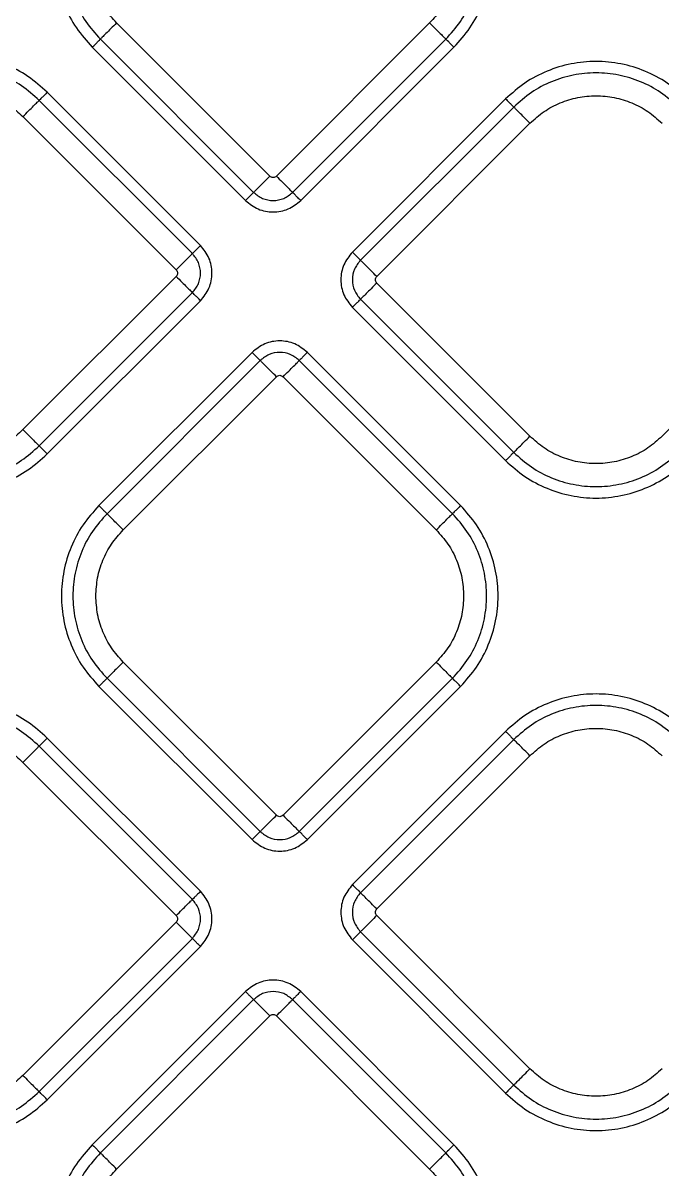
# Model space of a CAD drawing. Extents: x 400 to 501, y 484 to 634.
# Drawn here: x 445.238 to 447.986, y 551.755 to 556.683 of the extents above; entities that cross this region are included whole.
import ezdxf

# ---------------------------------------------------------------- set-up
doc = ezdxf.new("R2010")
doc.units = 0
doc.header["$MEASUREMENT"] = 0
doc.layers.add('DIM', color=3, linetype='Continuous')
doc.layers.add('GEOMETRY', color=3, linetype='Continuous', lineweight=25)

# ---------------------------------------------------------------- blocks, each defined once
blk = doc.blocks.new('2026 GRANDEE')
at = {"layer": 'GEOMETRY', "ltscale": 16}
for p, q in [((-4.1253, -40.8162), (-4.7841, -40.1573)), ((-3.4382, -40.1573), (-4.097, -40.8162)), ((-4.8539, -40.2271), (-4.195, -40.8859)), ((-4.0273, -40.8859), (-3.3685, -40.2271)), ((-4.8887, -40.2619), (-4.2299, -40.9207)), ((-3.9924, -40.9208), (-3.3336, -40.2619)), ((-4.4234, -41.1143), (-5.0822, -40.4554)), ((-4.4583, -41.1491), (-5.1171, -40.4903)), ((-3.1116, -40.4839), (-3.7704, -41.1428)), ((-3.0767, -40.5188), (-3.7355, -41.1776)), ((-5.1868, -40.56), (-4.528, -41.2189)), ((-3.6658, -41.2474), (-3.007, -40.5885)), ((-4.528, -41.2471), (-5.1868, -41.906)), ((-3.007, -41.9345), (-3.6658, -41.2756)), ((-1.78, -41.2756), (-2.4389, -41.9345)), ((-5.1171, -41.9757), (-4.4583, -41.3169)), ((-5.0822, -42.0106), (-4.4234, -41.3517)), ((-3.7704, -41.3802), (-3.1116, -42.0391)), ((-3.7355, -41.3454), (-3.0767, -42.0042)), ((-4.2014, -41.5738), (-4.8602, -42.2326)), ((-3.3051, -42.2326), (-3.9639, -41.5738)), ((-4.1665, -41.6086), (-4.8253, -42.2674)), ((-3.34, -42.2674), (-3.9988, -41.6086)), ((-4.7556, -42.3372), (-4.0968, -41.6783)), ((-4.0685, -41.6783), (-3.4097, -42.3372)), ((-4.0968, -43.5641), (-4.7556, -42.9053)), ((-3.4097, -42.9053), (-4.0685, -43.5641)), ((-4.8602, -43.0099), (-4.2014, -43.6687)), ((-4.8253, -42.975), (-4.1665, -43.6339)), ((-3.9988, -43.6339), (-3.34, -42.975)), ((-3.9639, -43.6687), (-3.3051, -43.0099)), ((-3.1115, -43.2034), (-3.7704, -43.8623)), ((-4.4583, -43.9256), (-5.1171, -43.2668)), ((-4.4234, -43.8908), (-5.0823, -43.2319)), ((-3.0767, -43.2383), (-3.7355, -43.8971)), ((-3.6658, -43.9669), (-3.007, -43.308)), ((-5.1869, -43.3365), (-4.528, -43.9954)), ((-3.007, -44.654), (-3.6658, -43.9951)), ((-4.528, -44.0236), (-5.1869, -44.6825)), ((-5.1171, -44.7522), (-4.4583, -44.0934)), ((-3.7704, -44.0997), (-3.1115, -44.7586)), ((-3.7355, -44.0649), (-3.0767, -44.7237)), ((-5.0823, -44.7871), (-4.4234, -44.1282)), ((-4.2299, -44.3218), (-4.8887, -44.9806)), ((-3.3336, -44.9806), (-3.9924, -44.3218)), ((-4.195, -44.3566), (-4.8539, -45.0155)), ((-3.3685, -45.0155), (-4.0273, -44.3566)), ((-4.7841, -45.0852), (-4.1253, -44.4264)), ((-4.097, -44.4264), (-3.4382, -45.0852))]:
    blk.add_line(p, q, dxfattribs=at)
for points in [[(-4.8887, -39.4846), (-4.9127, -39.5115), (-4.9607, -39.5653), (-5.011, -39.6618), (-5.0427, -39.7653), (-5.0532, -39.8733), (-5.0427, -39.9812), (-5.011, -40.0848), (-4.9607, -40.1813), (-4.9127, -40.235), (-4.8887, -40.2619)], [(-4.8539, -39.5195), (-4.8757, -39.544), (-4.9194, -39.5929), (-4.9651, -39.6807), (-4.994, -39.775), (-5.0036, -39.8733), (-4.994, -39.9715), (-4.9651, -40.0658), (-4.9194, -40.1536), (-4.8757, -40.2026), (-4.8539, -40.2271)], [(-3.3685, -40.2271), (-3.3466, -40.2026), (-3.3029, -40.1536), (-3.2572, -40.0658), (-3.2283, -39.9715), (-3.2187, -39.8733), (-3.2283, -39.775), (-3.2572, -39.6807), (-3.3029, -39.5929), (-3.3466, -39.544), (-3.3685, -39.5195)], [(-3.3336, -40.2619), (-3.3096, -40.235), (-3.2616, -40.1813), (-3.2114, -40.0848), (-3.1797, -39.9812), (-3.1691, -39.8733), (-3.1797, -39.7653), (-3.2114, -39.6618), (-3.2616, -39.5653), (-3.3096, -39.5115), (-3.3336, -39.4846)], [(-4.7841, -40.1573), (-4.8017, -40.1377), (-4.8368, -40.0984), (-4.8733, -40.0279), (-4.8973, -39.9522), (-4.9003, -39.8996), (-4.9018, -39.8733)], [(-3.3205, -39.8733), (-3.322, -39.8996), (-3.325, -39.9522), (-3.349, -40.0279), (-3.3855, -40.0984), (-3.4206, -40.1377), (-3.4382, -40.1573)], [(-4.7841, -40.1573), (-4.7924, -40.1656), (-4.809, -40.1822), (-4.8306, -40.2038), (-4.8472, -40.2204), (-4.8516, -40.2248), (-4.8539, -40.2271)], [(-3.4382, -40.1573), (-3.4299, -40.1656), (-3.4134, -40.1822), (-3.3917, -40.2038), (-3.3751, -40.2204), (-3.3707, -40.2248), (-3.3685, -40.2271)], [(-4.8887, -40.2619), (-4.8846, -40.2578), (-4.8763, -40.2495), (-4.8655, -40.2387), (-4.8572, -40.2304), (-4.855, -40.2282), (-4.8539, -40.2271)], [(-3.3336, -40.2619), (-3.3377, -40.2578), (-3.346, -40.2495), (-3.3568, -40.2387), (-3.3651, -40.2304), (-3.3674, -40.2282), (-3.3685, -40.2271)], [(-5.0822, -40.4554), (-5.1091, -40.4314), (-5.1629, -40.3835), (-5.2594, -40.3332), (-5.3629, -40.3015), (-5.4709, -40.2909), (-5.5789, -40.3015), (-5.6824, -40.3332), (-5.7789, -40.3835), (-5.8327, -40.4314), (-5.8595, -40.4554)], [(-5.1171, -40.4903), (-5.1416, -40.4685), (-5.1905, -40.4248), (-5.2784, -40.379), (-5.3726, -40.3502), (-5.4709, -40.3406), (-5.5692, -40.3502), (-5.6634, -40.379), (-5.7513, -40.4248), (-5.8002, -40.4685), (-5.8247, -40.4903)], [(-2.3343, -40.4839), (-2.3612, -40.46), (-2.4149, -40.412), (-2.5114, -40.3617), (-2.615, -40.33), (-2.7229, -40.3194), (-2.8309, -40.33), (-2.9344, -40.3617), (-3.0309, -40.412), (-3.0847, -40.46), (-3.1116, -40.4839)], [(-2.3691, -40.5188), (-2.3936, -40.497), (-2.4426, -40.4533), (-2.5304, -40.4075), (-2.6246, -40.3787), (-2.7229, -40.3691), (-2.8212, -40.3787), (-2.9155, -40.4075), (-3.0033, -40.4533), (-3.0522, -40.497), (-3.0767, -40.5188)], [(-5.755, -40.56), (-5.7353, -40.5425), (-5.696, -40.5074), (-5.6255, -40.4707), (-5.5498, -40.4475), (-5.4709, -40.4398), (-5.392, -40.4475), (-5.3163, -40.4707), (-5.2458, -40.5074), (-5.2065, -40.5425), (-5.1868, -40.56)], [(-5.0822, -40.4554), (-5.0864, -40.4596), (-5.0947, -40.4679), (-5.1055, -40.4787), (-5.1138, -40.487), (-5.116, -40.4892), (-5.1171, -40.4903)], [(-5.1868, -40.56), (-5.1785, -40.5517), (-5.162, -40.5352), (-5.1403, -40.5135), (-5.1237, -40.4969), (-5.1193, -40.4925), (-5.1171, -40.4903)], [(-3.1116, -40.4839), (-3.1074, -40.4881), (-3.0992, -40.4964), (-3.0883, -40.5072), (-3.08, -40.5155), (-3.0778, -40.5177), (-3.0767, -40.5188)], [(-3.007, -40.5885), (-2.9873, -40.571), (-2.948, -40.5359), (-2.8775, -40.4992), (-2.8018, -40.476), (-2.7229, -40.4683), (-2.644, -40.476), (-2.5683, -40.4992), (-2.4978, -40.5359), (-2.4585, -40.571), (-2.4389, -40.5885)], [(-3.007, -40.5885), (-3.0153, -40.5803), (-3.0318, -40.5637), (-3.0535, -40.542), (-3.0701, -40.5254), (-3.0745, -40.521), (-3.0767, -40.5188)], [(-4.195, -40.8859), (-4.1928, -40.8837), (-4.1884, -40.8793), (-4.1718, -40.8627), (-4.1501, -40.841), (-4.1336, -40.8244), (-4.1253, -40.8162)], [(-4.097, -40.8162), (-4.0887, -40.8244), (-4.0722, -40.841), (-4.0505, -40.8627), (-4.0339, -40.8793), (-4.0295, -40.8837), (-4.0273, -40.8859)], [(-4.195, -40.8859), (-4.1961, -40.887), (-4.1983, -40.8892), (-4.2066, -40.8975), (-4.2175, -40.9083), (-4.2257, -40.9166), (-4.2299, -40.9207)], [(-3.9924, -40.9207), (-3.9966, -40.9166), (-4.0049, -40.9083), (-4.0157, -40.8975), (-4.024, -40.8892), (-4.0262, -40.887), (-4.0273, -40.8859)], [(-4.4234, -41.1143), (-4.4275, -41.1184), (-4.4358, -41.1267), (-4.4467, -41.1375), (-4.455, -41.1458), (-4.4572, -41.148), (-4.4583, -41.1491)], [(-3.7704, -41.1428), (-3.7663, -41.1469), (-3.758, -41.1552), (-3.7472, -41.166), (-3.7389, -41.1743), (-3.7367, -41.1765), (-3.7355, -41.1776)], [(-4.528, -41.2189), (-4.5197, -41.2106), (-4.5032, -41.194), (-4.4815, -41.1724), (-4.4649, -41.1558), (-4.4605, -41.1513), (-4.4583, -41.1491)], [(-3.6658, -41.2474), (-3.6741, -41.2391), (-3.6907, -41.2225), (-3.7123, -41.2009), (-3.7289, -41.1843), (-3.7333, -41.1799), (-3.7355, -41.1776)], [(-4.528, -41.2471), (-4.5197, -41.2554), (-4.5032, -41.272), (-4.4815, -41.2936), (-4.4649, -41.3102), (-4.4605, -41.3146), (-4.4583, -41.3169)], [(-3.6658, -41.2756), (-3.6741, -41.2839), (-3.6907, -41.3005), (-3.7123, -41.3221), (-3.7289, -41.3387), (-3.7333, -41.3432), (-3.7355, -41.3454)], [(-4.4234, -41.3517), (-4.4275, -41.3476), (-4.4358, -41.3393), (-4.4467, -41.3285), (-4.455, -41.3202), (-4.4572, -41.318), (-4.4583, -41.3169)], [(-3.7704, -41.3802), (-3.7663, -41.3761), (-3.758, -41.3678), (-3.7472, -41.357), (-3.7389, -41.3487), (-3.7367, -41.3465), (-3.7355, -41.3454)], [(-4.2014, -41.5738), (-4.1972, -41.5779), (-4.189, -41.5862), (-4.1781, -41.597), (-4.1698, -41.6053), (-4.1676, -41.6075), (-4.1665, -41.6086)], [(-3.9639, -41.5738), (-3.9681, -41.5779), (-3.9763, -41.5862), (-3.9872, -41.597), (-3.9955, -41.6053), (-3.9977, -41.6075), (-3.9988, -41.6086)], [(-4.0968, -41.6783), (-4.1051, -41.6701), (-4.1216, -41.6535), (-4.1433, -41.6318), (-4.1599, -41.6153), (-4.1643, -41.6108), (-4.1665, -41.6086)], [(-4.0685, -41.6783), (-4.0602, -41.6701), (-4.0437, -41.6535), (-4.022, -41.6318), (-4.0054, -41.6153), (-4.001, -41.6108), (-3.9988, -41.6086)], [(-5.1868, -41.906), (-5.2065, -41.9235), (-5.2458, -41.9586), (-5.3163, -41.9953), (-5.392, -42.0185), (-5.4709, -42.0262), (-5.5498, -42.0185), (-5.6255, -41.9953), (-5.696, -41.9586), (-5.7353, -41.9235), (-5.755, -41.906)], [(-5.1868, -41.906), (-5.1785, -41.9142), (-5.162, -41.9308), (-5.1403, -41.9525), (-5.1237, -41.9691), (-5.1193, -41.9735), (-5.1171, -41.9757)], [(-3.0767, -42.0042), (-3.0745, -42.002), (-3.0701, -41.9976), (-3.0535, -41.981), (-3.0318, -41.9593), (-3.0153, -41.9428), (-3.007, -41.9345)], [(-2.4389, -41.9345), (-2.4585, -41.952), (-2.4978, -41.9871), (-2.5683, -42.0238), (-2.644, -42.047), (-2.7229, -42.0547), (-2.8018, -42.047), (-2.8775, -42.0238), (-2.948, -41.9871), (-2.9873, -41.952), (-3.007, -41.9345)], [(-5.8247, -41.9757), (-5.8002, -41.9975), (-5.7513, -42.0412), (-5.6634, -42.087), (-5.5692, -42.1158), (-5.4709, -42.1254), (-5.3726, -42.1158), (-5.2784, -42.087), (-5.1905, -42.0412), (-5.1416, -41.9975), (-5.1171, -41.9757)], [(-5.0822, -42.0106), (-5.0864, -42.0064), (-5.0947, -41.9981), (-5.1055, -41.9873), (-5.1138, -41.979), (-5.116, -41.9768), (-5.1171, -41.9757)], [(-5.8595, -42.0106), (-5.8327, -42.0345), (-5.7789, -42.0825), (-5.6824, -42.1328), (-5.5789, -42.1645), (-5.4709, -42.1751), (-5.3629, -42.1645), (-5.2594, -42.1328), (-5.1629, -42.0825), (-5.1091, -42.0345), (-5.0822, -42.0106)], [(-3.0767, -42.0042), (-3.0778, -42.0053), (-3.08, -42.0075), (-3.0883, -42.0158), (-3.0992, -42.0266), (-3.1074, -42.0349), (-3.1116, -42.0391)], [(-3.0767, -42.0042), (-3.0522, -42.026), (-3.0033, -42.0697), (-2.9155, -42.1155), (-2.8212, -42.1443), (-2.7229, -42.1539), (-2.6246, -42.1443), (-2.5304, -42.1155), (-2.4426, -42.0697), (-2.3936, -42.026), (-2.3691, -42.0042)], [(-3.1116, -42.0391), (-3.0847, -42.0631), (-3.0309, -42.111), (-2.9344, -42.1613), (-2.8309, -42.193), (-2.7229, -42.2036), (-2.615, -42.193), (-2.5114, -42.1613), (-2.4149, -42.111), (-2.3612, -42.0631), (-2.3343, -42.0391)], [(-4.8602, -42.2326), (-4.8842, -42.2595), (-4.9322, -42.3132), (-4.9824, -42.4097), (-5.0142, -42.5133), (-5.0247, -42.6212), (-5.0142, -42.7292), (-4.9824, -42.8327), (-4.9322, -42.9292), (-4.8842, -42.983), (-4.8602, -43.0099)], [(-4.8253, -42.2674), (-4.8472, -42.2919), (-4.8909, -42.3409), (-4.9366, -42.4287), (-4.9655, -42.523), (-4.9751, -42.6212), (-4.9655, -42.7195), (-4.9366, -42.8138), (-4.8909, -42.9016), (-4.8472, -42.9506), (-4.8253, -42.975)], [(-4.8602, -42.2326), (-4.8561, -42.2367), (-4.8478, -42.245), (-4.837, -42.2558), (-4.8287, -42.2641), (-4.8265, -42.2663), (-4.8253, -42.2674)], [(-4.7556, -42.3372), (-4.7639, -42.3289), (-4.7805, -42.3123), (-4.8021, -42.2907), (-4.8187, -42.2741), (-4.8231, -42.2697), (-4.8253, -42.2674)], [(-3.4097, -42.3372), (-3.4014, -42.3289), (-3.3848, -42.3123), (-3.3632, -42.2907), (-3.3466, -42.2741), (-3.3422, -42.2697), (-3.34, -42.2674)], [(-3.3051, -42.2326), (-3.3092, -42.2367), (-3.3175, -42.245), (-3.3283, -42.2558), (-3.3366, -42.2641), (-3.3388, -42.2663), (-3.34, -42.2674)], [(-3.34, -42.975), (-3.3181, -42.9506), (-3.2744, -42.9016), (-3.2287, -42.8138), (-3.1998, -42.7195), (-3.1902, -42.6212), (-3.1998, -42.523), (-3.2287, -42.4287), (-3.2744, -42.3409), (-3.3181, -42.2919), (-3.34, -42.2674)], [(-3.3051, -43.0099), (-3.2811, -42.983), (-3.2331, -42.9292), (-3.1829, -42.8327), (-3.1511, -42.7292), (-3.1406, -42.6212), (-3.1511, -42.5133), (-3.1829, -42.4097), (-3.2331, -42.3132), (-3.2811, -42.2595), (-3.3051, -42.2326)], [(-4.8733, -42.6212), (-4.8718, -42.5949), (-4.8688, -42.5423), (-4.8448, -42.4666), (-4.8083, -42.3961), (-4.7732, -42.3568), (-4.7556, -42.3372)], [(-3.4097, -42.3372), (-3.3921, -42.3568), (-3.357, -42.3961), (-3.3205, -42.4666), (-3.2965, -42.5423), (-3.2935, -42.5949), (-3.292, -42.6212)], [(-4.7556, -42.9053), (-4.7732, -42.8857), (-4.8083, -42.8464), (-4.8448, -42.7758), (-4.8688, -42.7001), (-4.8718, -42.6475), (-4.8733, -42.6212)], [(-3.292, -42.6212), (-3.2935, -42.6475), (-3.2965, -42.7001), (-3.3205, -42.7758), (-3.357, -42.8464), (-3.3921, -42.8857), (-3.4097, -42.9053)], [(-4.7556, -42.9053), (-4.7639, -42.9136), (-4.7805, -42.9301), (-4.8021, -42.9518), (-4.8187, -42.9684), (-4.8231, -42.9728), (-4.8253, -42.975)], [(-3.4097, -42.9053), (-3.4014, -42.9136), (-3.3848, -42.9301), (-3.3632, -42.9518), (-3.3466, -42.9684), (-3.3422, -42.9728), (-3.34, -42.975)], [(-4.8602, -43.0099), (-4.8561, -43.0057), (-4.8478, -42.9975), (-4.837, -42.9866), (-4.8287, -42.9783), (-4.8265, -42.9761), (-4.8253, -42.975)], [(-3.3051, -43.0099), (-3.3092, -43.0057), (-3.3175, -42.9975), (-3.3283, -42.9866), (-3.3366, -42.9783), (-3.3388, -42.9761), (-3.34, -42.975)], [(-2.3342, -43.2034), (-2.3611, -43.1794), (-2.4149, -43.1315), (-2.5114, -43.0812), (-2.6149, -43.0495), (-2.7229, -43.0389), (-2.8309, -43.0495), (-2.9344, -43.0812), (-3.0309, -43.1315), (-3.0847, -43.1794), (-3.1115, -43.2034)], [(-5.0823, -43.2319), (-5.1092, -43.208), (-5.1629, -43.16), (-5.2594, -43.1097), (-5.363, -43.078), (-5.4709, -43.0674), (-5.5789, -43.078), (-5.6824, -43.1097), (-5.7789, -43.16), (-5.8327, -43.208), (-5.8596, -43.2319)], [(-2.3691, -43.2383), (-2.3936, -43.2165), (-2.4425, -43.1728), (-2.5304, -43.127), (-2.6246, -43.0982), (-2.7229, -43.0886), (-2.8212, -43.0982), (-2.9154, -43.127), (-3.0033, -43.1728), (-3.0522, -43.2165), (-3.0767, -43.2383)], [(-5.1171, -43.2668), (-5.1416, -43.245), (-5.1906, -43.2013), (-5.2784, -43.1555), (-5.3726, -43.1267), (-5.4709, -43.1171), (-5.5692, -43.1267), (-5.6635, -43.1555), (-5.7513, -43.2013), (-5.8002, -43.245), (-5.8247, -43.2668)], [(-3.1115, -43.2034), (-3.1074, -43.2076), (-3.0991, -43.2159), (-3.0883, -43.2267), (-3.08, -43.235), (-3.0778, -43.2372), (-3.0767, -43.2383)], [(-3.007, -43.308), (-2.9873, -43.2905), (-2.948, -43.2554), (-2.8775, -43.2187), (-2.8018, -43.1955), (-2.7229, -43.1878), (-2.644, -43.1955), (-2.5683, -43.2187), (-2.4978, -43.2554), (-2.4585, -43.2905), (-2.4388, -43.308)], [(-5.755, -43.3365), (-5.7353, -43.319), (-5.696, -43.2839), (-5.6255, -43.2472), (-5.5498, -43.224), (-5.4709, -43.2163), (-5.392, -43.224), (-5.3163, -43.2472), (-5.2458, -43.2839), (-5.2065, -43.319), (-5.1869, -43.3365)], [(-5.1869, -43.3365), (-5.1786, -43.3283), (-5.162, -43.3117), (-5.1404, -43.29), (-5.1238, -43.2734), (-5.1193, -43.269), (-5.1171, -43.2668)], [(-5.0823, -43.2319), (-5.0864, -43.2361), (-5.0947, -43.2444), (-5.1055, -43.2552), (-5.1138, -43.2635), (-5.116, -43.2657), (-5.1171, -43.2668)], [(-3.007, -43.308), (-3.0152, -43.2997), (-3.0318, -43.2832), (-3.0534, -43.2615), (-3.07, -43.2449), (-3.0745, -43.2405), (-3.0767, -43.2383)], [(-4.1665, -43.6339), (-4.1643, -43.6316), (-4.1599, -43.6272), (-4.1433, -43.6106), (-4.1216, -43.589), (-4.1051, -43.5724), (-4.0968, -43.5641)], [(-4.0685, -43.5641), (-4.0602, -43.5724), (-4.0437, -43.589), (-4.022, -43.6106), (-4.0054, -43.6272), (-4.001, -43.6316), (-3.9988, -43.6339)], [(-4.1665, -43.6339), (-4.1676, -43.635), (-4.1698, -43.6372), (-4.1781, -43.6455), (-4.189, -43.6563), (-4.1972, -43.6646), (-4.2014, -43.6687)], [(-3.9639, -43.6687), (-3.9681, -43.6646), (-3.9763, -43.6563), (-3.9872, -43.6455), (-3.9955, -43.6372), (-3.9977, -43.635), (-3.9988, -43.6339)], [(-4.4234, -43.8908), (-4.4276, -43.8949), (-4.4359, -43.9032), (-4.4467, -43.914), (-4.455, -43.9223), (-4.4572, -43.9245), (-4.4583, -43.9256)], [(-3.7704, -43.8623), (-3.7662, -43.8664), (-3.758, -43.8747), (-3.7471, -43.8855), (-3.7388, -43.8938), (-3.7366, -43.896), (-3.7355, -43.8971)], [(-3.6658, -43.9669), (-3.6741, -43.9586), (-3.6906, -43.942), (-3.7123, -43.9204), (-3.7289, -43.9038), (-3.7333, -43.8993), (-3.7355, -43.8971)], [(-4.528, -43.9954), (-4.5197, -43.9871), (-4.5032, -43.9705), (-4.4815, -43.9489), (-4.4649, -43.9323), (-4.4605, -43.9279), (-4.4583, -43.9256)], [(-3.6658, -43.9951), (-3.6741, -44.0034), (-3.6906, -44.02), (-3.7123, -44.0416), (-3.7289, -44.0582), (-3.7333, -44.0626), (-3.7355, -44.0649)], [(-4.528, -44.0236), (-4.5197, -44.0319), (-4.5032, -44.0485), (-4.4815, -44.0701), (-4.4649, -44.0867), (-4.4605, -44.0912), (-4.4583, -44.0934)], [(-4.4234, -44.1282), (-4.4276, -44.1241), (-4.4359, -44.1158), (-4.4467, -44.105), (-4.455, -44.0967), (-4.4572, -44.0945), (-4.4583, -44.0934)], [(-3.7704, -44.0997), (-3.7662, -44.0956), (-3.758, -44.0873), (-3.7471, -44.0765), (-3.7388, -44.0682), (-3.7366, -44.066), (-3.7355, -44.0649)], [(-4.2299, -44.3218), (-4.2257, -44.3259), (-4.2175, -44.3342), (-4.2066, -44.345), (-4.1983, -44.3533), (-4.1961, -44.3555), (-4.195, -44.3566)], [(-3.9924, -44.3218), (-3.9966, -44.3259), (-4.0049, -44.3342), (-4.0157, -44.345), (-4.024, -44.3533), (-4.0262, -44.3555), (-4.0273, -44.3566)], [(-4.1253, -44.4264), (-4.1336, -44.4181), (-4.1501, -44.4015), (-4.1718, -44.3799), (-4.1884, -44.3633), (-4.1928, -44.3589), (-4.195, -44.3566)], [(-4.097, -44.4264), (-4.0887, -44.4181), (-4.0722, -44.4015), (-4.0505, -44.3799), (-4.0339, -44.3633), (-4.0295, -44.3589), (-4.0273, -44.3566)], [(-5.1869, -44.6825), (-5.2065, -44.7), (-5.2458, -44.7351), (-5.3163, -44.7718), (-5.392, -44.795), (-5.4709, -44.8027), (-5.5498, -44.795), (-5.6255, -44.7718), (-5.696, -44.7351), (-5.7353, -44.7), (-5.755, -44.6825)], [(-5.1869, -44.6825), (-5.1786, -44.6908), (-5.162, -44.7073), (-5.1404, -44.729), (-5.1238, -44.7456), (-5.1193, -44.75), (-5.1171, -44.7522)], [(-3.0767, -44.7237), (-3.0745, -44.7215), (-3.07, -44.7171), (-3.0534, -44.7005), (-3.0318, -44.6788), (-3.0152, -44.6622), (-3.007, -44.654)], [(-2.4388, -44.654), (-2.4585, -44.6715), (-2.4978, -44.7066), (-2.5683, -44.7433), (-2.644, -44.7665), (-2.7229, -44.7742), (-2.8018, -44.7665), (-2.8775, -44.7433), (-2.948, -44.7066), (-2.9873, -44.6715), (-3.007, -44.654)], [(-3.0767, -44.7237), (-3.0778, -44.7248), (-3.08, -44.727), (-3.0883, -44.7353), (-3.0991, -44.7461), (-3.1074, -44.7544), (-3.1115, -44.7586)], [(-3.0767, -44.7237), (-3.0522, -44.7455), (-3.0033, -44.7892), (-2.9154, -44.835), (-2.8212, -44.8638), (-2.7229, -44.8734), (-2.6246, -44.8638), (-2.5304, -44.835), (-2.4425, -44.7892), (-2.3936, -44.7455), (-2.3691, -44.7237)], [(-5.8596, -44.7871), (-5.8327, -44.8111), (-5.7789, -44.859), (-5.6824, -44.9093), (-5.5789, -44.941), (-5.4709, -44.9516), (-5.363, -44.941), (-5.2594, -44.9093), (-5.1629, -44.859), (-5.1092, -44.8111), (-5.0823, -44.7871)], [(-5.8247, -44.7522), (-5.8002, -44.774), (-5.7513, -44.8177), (-5.6635, -44.8635), (-5.5692, -44.8923), (-5.4709, -44.9019), (-5.3726, -44.8923), (-5.2784, -44.8635), (-5.1906, -44.8177), (-5.1416, -44.774), (-5.1171, -44.7522)], [(-5.0823, -44.7871), (-5.0864, -44.7829), (-5.0947, -44.7746), (-5.1055, -44.7638), (-5.1138, -44.7555), (-5.116, -44.7533), (-5.1171, -44.7522)], [(-3.1115, -44.7586), (-3.0847, -44.7825), (-3.0309, -44.8305), (-2.9344, -44.8808), (-2.8309, -44.9125), (-2.7229, -44.9231), (-2.6149, -44.9125), (-2.5114, -44.8808), (-2.4149, -44.8305), (-2.3611, -44.7825), (-2.3342, -44.7586)], [(-4.8887, -44.9806), (-4.9127, -45.0075), (-4.9607, -45.0613), (-5.011, -45.1578), (-5.0427, -45.2613), (-5.0532, -45.3693), (-5.0427, -45.4772), (-5.011, -45.5808), (-4.9607, -45.6773), (-4.9127, -45.731), (-4.8887, -45.7579)], [(-4.8887, -44.9806), (-4.8846, -44.9848), (-4.8763, -44.993), (-4.8655, -45.0039), (-4.8572, -45.0122), (-4.855, -45.0144), (-4.8539, -45.0155)], [(-3.3336, -44.9806), (-3.3377, -44.9848), (-3.346, -44.993), (-3.3568, -45.0039), (-3.3651, -45.0122), (-3.3674, -45.0144), (-3.3685, -45.0155)], [(-3.3336, -45.7579), (-3.3096, -45.731), (-3.2616, -45.6773), (-3.2114, -45.5808), (-3.1797, -45.4772), (-3.1691, -45.3693), (-3.1797, -45.2613), (-3.2114, -45.1578), (-3.2616, -45.0613), (-3.3096, -45.0075), (-3.3336, -44.9806)], [(-4.8539, -45.0155), (-4.8757, -45.04), (-4.9194, -45.0889), (-4.9651, -45.1767), (-4.994, -45.271), (-5.0036, -45.3693), (-4.994, -45.4675), (-4.9651, -45.5618), (-4.9194, -45.6496), (-4.8757, -45.6986), (-4.8539, -45.7231)], [(-4.7841, -45.0852), (-4.7924, -45.0769), (-4.809, -45.0604), (-4.8306, -45.0387), (-4.8472, -45.0221), (-4.8516, -45.0177), (-4.8539, -45.0155)], [(-3.4382, -45.0852), (-3.4299, -45.0769), (-3.4134, -45.0604), (-3.3917, -45.0387), (-3.3751, -45.0221), (-3.3707, -45.0177), (-3.3685, -45.0155)], [(-3.3685, -45.7231), (-3.3466, -45.6986), (-3.3029, -45.6496), (-3.2572, -45.5618), (-3.2283, -45.4675), (-3.2187, -45.3693), (-3.2283, -45.271), (-3.2572, -45.1767), (-3.3029, -45.0889), (-3.3466, -45.04), (-3.3685, -45.0155)], [(-4.9018, -45.3693), (-4.9003, -45.343), (-4.8973, -45.2904), (-4.8733, -45.2147), (-4.8368, -45.1441), (-4.8017, -45.1049), (-4.7841, -45.0852)], [(-3.4382, -45.0852), (-3.4206, -45.1049), (-3.3855, -45.1441), (-3.349, -45.2147), (-3.325, -45.2904), (-3.322, -45.343), (-3.3205, -45.3693)]]:
    blk.add_open_spline(points, degree=3, dxfattribs=at)
for points, knots in [([(-4.097, -40.8162), (-4.0991, -40.8178), (-4.1032, -40.8211), (-4.1112, -40.8225), (-4.1191, -40.8211), (-4.1232, -40.8178), (-4.1253, -40.8162)], [0, 0, 0, 0, 0.250227, 0.500001, 0.749773, 1, 1, 1, 1]), ([(-4.195, -40.8859), (-4.1828, -40.8956), (-4.1583, -40.915), (-4.1112, -40.9235), (-4.0641, -40.915), (-4.0396, -40.8956), (-4.0273, -40.8859)], [0, 0, 0, 0, 0.249985, 0.499995, 0.750018, 1, 1, 1, 1]), ([(-4.2299, -40.9207), (-4.2125, -40.9345), (-4.1778, -40.962), (-4.1112, -40.9739), (-4.0445, -40.962), (-4.0098, -40.9345), (-3.9924, -40.9208)], [0, 0, 0, 0, 0.2500385, 0.4999937, 0.7499651, 1, 1, 1, 1]), ([(-4.4234, -41.3517), (-4.4097, -41.3344), (-4.3822, -41.2997), (-4.3702, -41.233), (-4.3822, -41.1663), (-4.4097, -41.1316), (-4.4234, -41.1143)], [0, 0, 0, 0, 0.250039, 0.499994, 0.749965, 1, 1, 1, 1]), ([(-3.7704, -41.1428), (-3.7842, -41.1601), (-3.8117, -41.1948), (-3.8236, -41.2615), (-3.8117, -41.3282), (-3.7842, -41.3629), (-3.7704, -41.3802)], [0, 0, 0, 0, 0.250039, 0.499994, 0.749965, 1, 1, 1, 1]), ([(-4.4583, -41.3169), (-4.4486, -41.3046), (-4.4291, -41.2801), (-4.4207, -41.233), (-4.4291, -41.1859), (-4.4486, -41.1614), (-4.4583, -41.1491)], [0, 0, 0, 0, 0.249985, 0.499995, 0.750018, 1, 1, 1, 1]), ([(-3.7355, -41.1776), (-3.7453, -41.1899), (-3.7647, -41.2144), (-3.7731, -41.2615), (-3.7647, -41.3086), (-3.7453, -41.3331), (-3.7355, -41.3454)], [0, 0, 0, 0, 0.249985, 0.499995, 0.750018, 1, 1, 1, 1]), ([(-4.528, -41.2189), (-4.5264, -41.2209), (-4.5231, -41.2251), (-4.5216, -41.233), (-4.5231, -41.2409), (-4.5264, -41.2451), (-4.528, -41.2471)], [0, 0, 0, 0, 0.250227, 0.500001, 0.749773, 1, 1, 1, 1]), ([(-3.6658, -41.2756), (-3.6675, -41.2736), (-3.6707, -41.2694), (-3.6722, -41.2615), (-3.6707, -41.2536), (-3.6675, -41.2494), (-3.6658, -41.2474)], [0, 0, 0, 0, 0.2502271, 0.500001, 0.7497726, 1, 1, 1, 1]), ([(-3.9639, -41.5738), (-3.9813, -41.56), (-4.016, -41.5325), (-4.0826, -41.5206), (-4.1493, -41.5325), (-4.184, -41.56), (-4.2014, -41.5738)], [0, 0, 0, 0, 0.250039, 0.499994, 0.749965, 1, 1, 1, 1]), ([(-3.9988, -41.6086), (-4.011, -41.5989), (-4.0356, -41.5795), (-4.0827, -41.5711), (-4.1297, -41.5795), (-4.1543, -41.5989), (-4.1665, -41.6086)], [0, 0, 0, 0, 0.249985, 0.499995, 0.750018, 1, 1, 1, 1]), ([(-4.0968, -41.6783), (-4.0947, -41.6767), (-4.0906, -41.6734), (-4.0827, -41.672), (-4.0747, -41.6734), (-4.0706, -41.6767), (-4.0685, -41.6783)], [0, 0, 0, 0, 0.250227, 0.500001, 0.749773, 1, 1, 1, 1]), ([(-4.0685, -43.5641), (-4.0706, -43.5658), (-4.0747, -43.569), (-4.0827, -43.5705), (-4.0906, -43.569), (-4.0947, -43.5658), (-4.0968, -43.5641)], [0, 0, 0, 0, 0.250227, 0.500001, 0.749773, 1, 1, 1, 1]), ([(-4.1665, -43.6339), (-4.1543, -43.6436), (-4.1297, -43.663), (-4.0827, -43.6714), (-4.0356, -43.663), (-4.011, -43.6436), (-3.9988, -43.6339)], [0, 0, 0, 0, 0.249985, 0.499995, 0.750018, 1, 1, 1, 1]), ([(-4.2014, -43.6687), (-4.184, -43.6825), (-4.1493, -43.71), (-4.0827, -43.7219), (-4.016, -43.71), (-3.9813, -43.6825), (-3.9639, -43.6687)], [0, 0, 0, 0, 0.250039, 0.499994, 0.749965, 1, 1, 1, 1]), ([(-4.4234, -44.1282), (-4.4097, -44.1109), (-4.3822, -44.0762), (-4.3703, -44.0095), (-4.3822, -43.9428), (-4.4097, -43.9081), (-4.4234, -43.8908)], [0, 0, 0, 0, 0.250039, 0.499994, 0.749965, 1, 1, 1, 1]), ([(-3.7704, -43.8623), (-3.7841, -43.8796), (-3.8116, -43.9143), (-3.8236, -43.981), (-3.8116, -44.0477), (-3.7841, -44.0824), (-3.7704, -44.0997)], [0, 0, 0, 0, 0.250039, 0.499994, 0.749965, 1, 1, 1, 1]), ([(-3.7355, -43.8971), (-3.7452, -43.9094), (-3.7647, -43.9339), (-3.7731, -43.981), (-3.7647, -44.0281), (-3.7452, -44.0526), (-3.7355, -44.0649)], [0, 0, 0, 0, 0.249985, 0.499995, 0.750018, 1, 1, 1, 1]), ([(-4.4583, -44.0934), (-4.4486, -44.0811), (-4.4292, -44.0566), (-4.4207, -44.0095), (-4.4292, -43.9624), (-4.4486, -43.9379), (-4.4583, -43.9256)], [0, 0, 0, 0, 0.249985, 0.499995, 0.750018, 1, 1, 1, 1]), ([(-4.528, -43.9954), (-4.5264, -43.9974), (-4.5231, -44.0016), (-4.5217, -44.0095), (-4.5231, -44.0174), (-4.5264, -44.0216), (-4.528, -44.0236)], [0, 0, 0, 0, 0.250227, 0.500001, 0.749773, 1, 1, 1, 1]), ([(-3.6658, -43.9951), (-3.6674, -43.9931), (-3.6707, -43.9889), (-3.6721, -43.981), (-3.6707, -43.9731), (-3.6674, -43.9689), (-3.6658, -43.9669)], [0, 0, 0, 0, 0.250227, 0.500001, 0.749773, 1, 1, 1, 1]), ([(-3.9924, -44.3218), (-4.0098, -44.308), (-4.0445, -44.2805), (-4.1112, -44.2686), (-4.1778, -44.2805), (-4.2125, -44.308), (-4.2299, -44.3218)], [0, 0, 0, 0, 0.250039, 0.499994, 0.749965, 1, 1, 1, 1]), ([(-4.0273, -44.3566), (-4.0396, -44.3469), (-4.0641, -44.3275), (-4.1112, -44.3191), (-4.1583, -44.3275), (-4.1828, -44.3469), (-4.195, -44.3566)], [0, 0, 0, 0, 0.249985, 0.499995, 0.750018, 1, 1, 1, 1]), ([(-4.1253, -44.4264), (-4.1232, -44.4247), (-4.1191, -44.4215), (-4.1112, -44.42), (-4.1032, -44.4215), (-4.0991, -44.4247), (-4.097, -44.4264)], [0, 0, 0, 0, 0.250227, 0.500001, 0.749773, 1, 1, 1, 1])]:
    blk.add_open_spline(points, degree=3, knots=knots, dxfattribs=at)

msp = doc.modelspace()

# ---------------------------------------------------------------- block references
at = {"layer": 'DIM'}
msp.add_blockref('2026 GRANDEE', (450.4248, 596.8403), dxfattribs=at)

doc.saveas('drawing.dxf')
